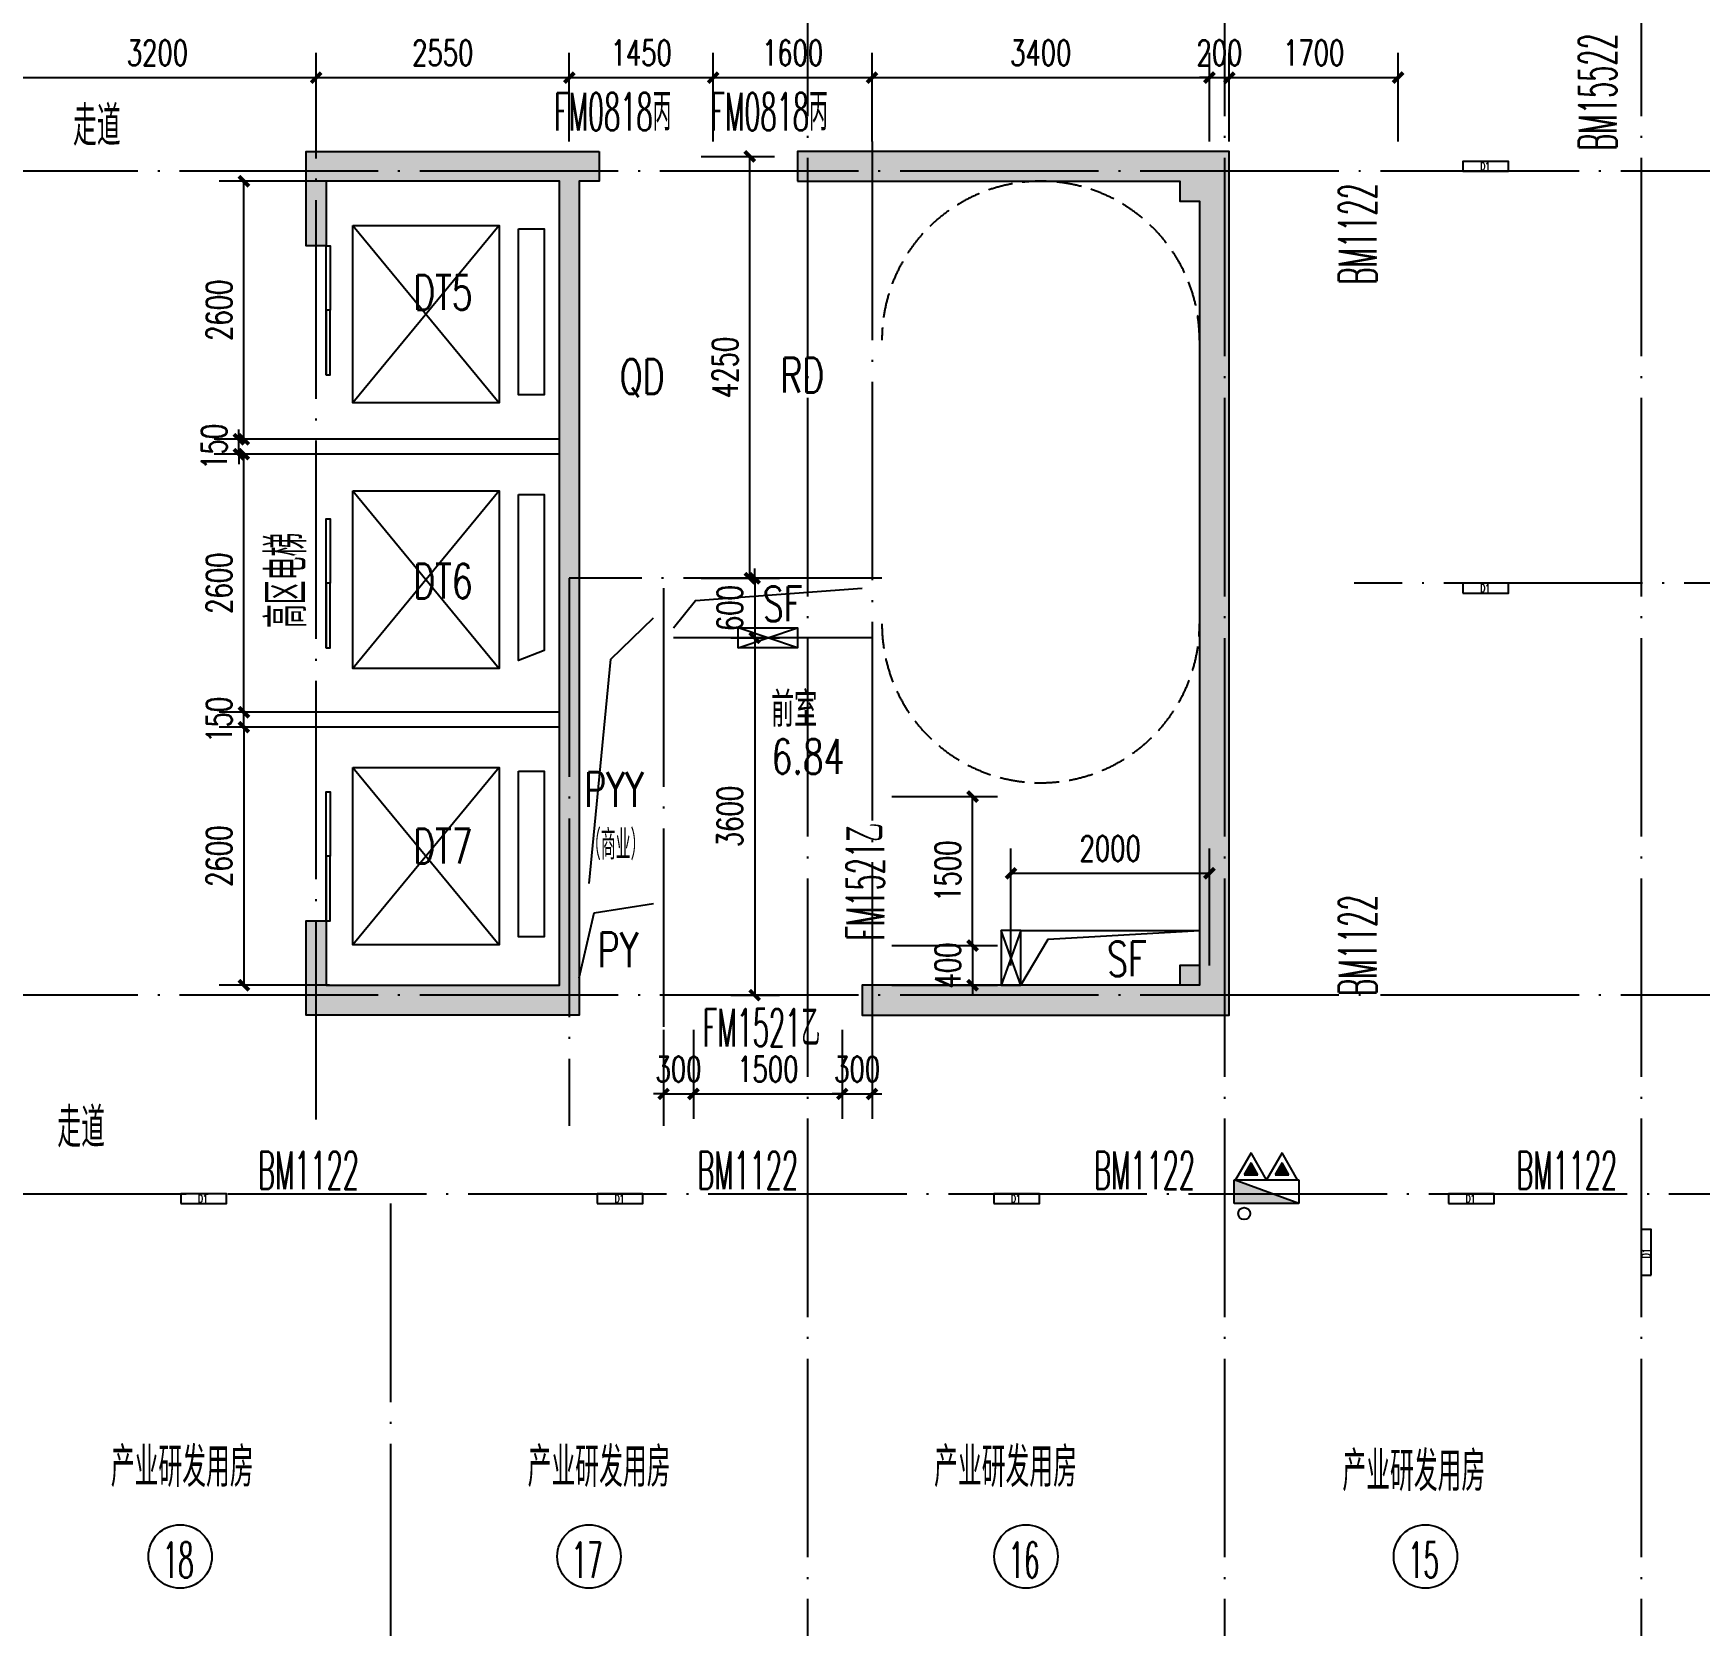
# Model space of a CAD drawing. Extents: x 1980812 to 2578970, y -669191 to 284498.
# Drawn here: x 2020566 to 2037356, y -249983 to -233941 of the extents above; entities that cross this region are included whole.
import ezdxf
from ezdxf.enums import TextEntityAlignment as Align

# ---------------------------------------------------------------- set-up
doc = ezdxf.new("R2010")
doc.units = 0
doc.header["$LTSCALE"] = 1000
doc.header["$MEASUREMENT"] = 0
doc.linetypes.add('DASH', pattern=[0.35, 0.25, -0.1])
doc.linetypes.add('DOTE', pattern=[2.42, 2, -0.2, 0.02, -0.2])
for name, color, linetype in [('0-文字（防火门)', 22, 'Continuous'), ('COLU', 6, 'Continuous'), ('COLU_HATCH', 251, 'Continuous'), ('DIM_SYMB', 3, 'Continuous'), ('dote', 1, 'DOTE'), ('DQ-L', 2, 'Continuous'), ('DQ2', 2, 'Continuous'), ('EQUIP_地漏', 255, 'Continuous'), ('EQUIP_消火栓', 255, 'Continuous'), ('STAIR', 2, 'Continuous'), ('VALVE_喷淋', 255, 'Continuous'), ('VPIPE-消防', 20, 'Continuous'), ('WINDOW', 2, 'Continuous'), ('房号', 231, 'Continuous'), ('房间名称', 7, 'Continuous'), ('看线', 66, 'Continuous'), ('空线', 3, 'Continuous'), ('详细尺寸', 11, 'Continuous'), ('详细标注', 231, 'Continuous'), ('门窗编号', 56, 'Continuous'), ('门窗编号（回迁图纸）', 56, 'Continuous')]:
    doc.layers.add(name, color=color, linetype=linetype)
doc.styles.add('_TCH_DIM_T3', font='SIMPLEX', dxfattribs={"width": 0.705882, "bigfont": 'GBCBIG'})
doc.styles.add('D8', font='txtw.shx', dxfattribs={"width": 0.7, "bigfont": 'hztxtw.shx'})
doc.styles.add('HZF', font='ROMANS2', dxfattribs={"width": 0.7, "bigfont": 'HZDF2'})
doc.styles.add('HZTXTW', font='txtw.shx', dxfattribs={"width": 0.6, "bigfont": 'hztxtw.shx'})
doc.dimstyles.new('_TCH_ARCH&&100', dxfattribs={"dimtxt": 255, "dimasz": 100, "dimexe": 250, "dimexo": 300, "dimgap": 122.5, "dimtad": 1, "dimdec": 0, "dimzin": 0, "dimdsep": 46, "dimtxsty": '_TCH_DIM_T3', "dimblk": 'ARCHTICK', "dimcen": 0.09, "dimclrt": 7, "dimazin": 2, "dimtfac": 1, "dimtdec": 0, "dimtix": 1, "dimtmove": 2, "dimatfit": 3, "dimfxl": 1, "dimtolj": 1, "dimtzin": 0, "dimarcsym": 0})

# ---------------------------------------------------------------- blocks, each defined once
blk = doc.blocks.new('_ArchTick')
at = {"color": 0, "linetype": 'ByBlock', "const_width": 0.4}
blk.add_lwpolyline([(-0.5, -0.5), (0.5, 0.5)], dxfattribs=at)
blk = doc.blocks.new('*D1411')
at = {"layer": 'Defpoints', "color": 0, "transparency": 16777216}
for p in [(-625, 6844), (-3825, 5900), (-625, 5900)]:
    blk.add_point(p, dxfattribs=at)
at = {"layer": '详细标注', "color": 0, "lineweight": -2, "transparency": 16777216}
for p, q in [((-3825, 6200), (-3825, 7094)), ((-625, 6200), (-625, 7094)), ((-3825, 6844), (-625, 6844))]:
    blk.add_line(p, q, dxfattribs=at)
at = {"layer": '详细标注', "color": 0, "lineweight": -2, "transparency": 16777216, "xscale": 100, "yscale": 100, "zscale": 100, "rotation": 180}
blk.add_blockref('_ArchTick', (-3825, 6844), dxfattribs=at)
at = {"layer": '详细标注', "color": 0, "lineweight": -2, "transparency": 16777216, "xscale": 100, "yscale": 100, "zscale": 100}
blk.add_blockref('_ArchTick', (-625, 6844), dxfattribs=at)
at = {"layer": '详细标注', "color": 7, "transparency": 16777216, "insert": (-2225, 7094), "char_height": 255, "attachment_point": 5, "style": '_TCH_DIM_T3'}
blk.add_mtext('\\A1;3200', dxfattribs=at)
blk = doc.blocks.new('*D1412')
at = {"layer": 'Defpoints', "color": 0, "transparency": 16777216}
for p in [(1925, 6844), (-625, 5900), (1925, 5900)]:
    blk.add_point(p, dxfattribs=at)
at = {"layer": '详细标注', "color": 0, "lineweight": -2, "transparency": 16777216}
for p, q in [((-625, 6200), (-625, 7094)), ((1925, 6200), (1925, 7094)), ((-625, 6844), (1925, 6844))]:
    blk.add_line(p, q, dxfattribs=at)
at = {"layer": '详细标注', "color": 0, "lineweight": -2, "transparency": 16777216, "xscale": 100, "yscale": 100, "zscale": 100, "rotation": 180}
blk.add_blockref('_ArchTick', (-625, 6844), dxfattribs=at)
at = {"layer": '详细标注', "color": 0, "lineweight": -2, "transparency": 16777216, "xscale": 100, "yscale": 100, "zscale": 100}
blk.add_blockref('_ArchTick', (1925, 6844), dxfattribs=at)
at = {"layer": '详细标注', "color": 7, "transparency": 16777216, "insert": (650, 7094), "char_height": 255, "attachment_point": 5, "style": '_TCH_DIM_T3'}
blk.add_mtext('\\A1;2550', dxfattribs=at)
blk = doc.blocks.new('*D1413')
at = {"layer": 'Defpoints', "color": 0, "transparency": 16777216}
for p in [(3375, 6844), (1925, 5900), (3375, 5900)]:
    blk.add_point(p, dxfattribs=at)
at = {"layer": '详细标注', "color": 0, "lineweight": -2, "transparency": 16777216}
for p, q in [((1925, 6200), (1925, 7094)), ((3375, 6200), (3375, 7094)), ((1925, 6844), (3375, 6844))]:
    blk.add_line(p, q, dxfattribs=at)
at = {"layer": '详细标注', "color": 0, "lineweight": -2, "transparency": 16777216, "xscale": 100, "yscale": 100, "zscale": 100, "rotation": 180}
blk.add_blockref('_ArchTick', (1925, 6844), dxfattribs=at)
at = {"layer": '详细标注', "color": 0, "lineweight": -2, "transparency": 16777216, "xscale": 100, "yscale": 100, "zscale": 100}
blk.add_blockref('_ArchTick', (3375, 6844), dxfattribs=at)
at = {"layer": '详细标注', "color": 7, "transparency": 16777216, "insert": (2650, 7094), "char_height": 255, "attachment_point": 5, "style": '_TCH_DIM_T3'}
blk.add_mtext('\\A1;1450', dxfattribs=at)
blk = doc.blocks.new('*D1414')
at = {"layer": 'Defpoints', "color": 0, "transparency": 16777216}
for p in [(4975, 6844), (3375, 5900), (4975, 5900)]:
    blk.add_point(p, dxfattribs=at)
at = {"layer": '详细标注', "color": 0, "lineweight": -2, "transparency": 16777216}
for p, q in [((3375, 6200), (3375, 7094)), ((4975, 6200), (4975, 7094)), ((3375, 6844), (4975, 6844))]:
    blk.add_line(p, q, dxfattribs=at)
at = {"layer": '详细标注', "color": 0, "lineweight": -2, "transparency": 16777216, "xscale": 100, "yscale": 100, "zscale": 100, "rotation": 180}
blk.add_blockref('_ArchTick', (3375, 6844), dxfattribs=at)
at = {"layer": '详细标注', "color": 0, "lineweight": -2, "transparency": 16777216, "xscale": 100, "yscale": 100, "zscale": 100}
blk.add_blockref('_ArchTick', (4975, 6844), dxfattribs=at)
at = {"layer": '详细标注', "color": 7, "transparency": 16777216, "insert": (4175, 7094), "char_height": 255, "attachment_point": 5, "style": '_TCH_DIM_T3'}
blk.add_mtext('\\A1;1600', dxfattribs=at)
blk = doc.blocks.new('*D1415')
at = {"layer": 'Defpoints', "color": 0, "transparency": 16777216}
for p in [(8375, 6844), (4975, 5900), (8375, 5900)]:
    blk.add_point(p, dxfattribs=at)
at = {"layer": '详细标注', "color": 0, "lineweight": -2, "transparency": 16777216}
for p, q in [((4975, 6200), (4975, 7094)), ((8375, 6200), (8375, 7094)), ((4975, 6844), (8375, 6844))]:
    blk.add_line(p, q, dxfattribs=at)
at = {"layer": '详细标注', "color": 0, "lineweight": -2, "transparency": 16777216, "xscale": 100, "yscale": 100, "zscale": 100, "rotation": 180}
blk.add_blockref('_ArchTick', (4975, 6844), dxfattribs=at)
at = {"layer": '详细标注', "color": 0, "lineweight": -2, "transparency": 16777216, "xscale": 100, "yscale": 100, "zscale": 100}
blk.add_blockref('_ArchTick', (8375, 6844), dxfattribs=at)
at = {"layer": '详细标注', "color": 7, "transparency": 16777216, "insert": (6675, 7094), "char_height": 255, "attachment_point": 5, "style": '_TCH_DIM_T3'}
blk.add_mtext('\\A1;3400', dxfattribs=at)
blk = doc.blocks.new('*D1416')
at = {"layer": 'Defpoints', "color": 0, "transparency": 16777216}
for p in [(8575, 6844), (8375, 5900), (8575, 5900)]:
    blk.add_point(p, dxfattribs=at)
at = {"layer": '详细标注', "color": 0, "lineweight": -2, "transparency": 16777216}
for p, q in [((8375, 6200), (8375, 7094)), ((8575, 6200), (8575, 7094)), ((8375, 6844), (8275, 6844)), ((8375, 6844), (8575, 6844)), ((8575, 6844), (8675, 6844))]:
    blk.add_line(p, q, dxfattribs=at)
at = {"layer": '详细标注', "color": 0, "lineweight": -2, "transparency": 16777216, "xscale": 100, "yscale": 100, "zscale": 100}
blk.add_blockref('_ArchTick', (8375, 6844), dxfattribs=at)
at = {"layer": '详细标注', "color": 0, "lineweight": -2, "transparency": 16777216, "xscale": 100, "yscale": 100, "zscale": 100, "rotation": 180}
blk.add_blockref('_ArchTick', (8575, 6844), dxfattribs=at)
at = {"layer": '详细标注', "color": 7, "transparency": 16777216, "insert": (8475, 7094), "char_height": 255, "attachment_point": 5, "style": '_TCH_DIM_T3'}
blk.add_mtext('\\A1;200', dxfattribs=at)
blk = doc.blocks.new('*D1417')
at = {"layer": 'Defpoints', "color": 0, "transparency": 16777216}
for p in [(10275, 6844), (8575, 5900), (10275, 5900)]:
    blk.add_point(p, dxfattribs=at)
at = {"layer": '详细标注', "color": 0, "lineweight": -2, "transparency": 16777216}
for p, q in [((8575, 6200), (8575, 7094)), ((10275, 6200), (10275, 7094)), ((8575, 6844), (10275, 6844))]:
    blk.add_line(p, q, dxfattribs=at)
at = {"layer": '详细标注', "color": 0, "lineweight": -2, "transparency": 16777216, "xscale": 100, "yscale": 100, "zscale": 100, "rotation": 180}
blk.add_blockref('_ArchTick', (8575, 6844), dxfattribs=at)
at = {"layer": '详细标注', "color": 0, "lineweight": -2, "transparency": 16777216, "xscale": 100, "yscale": 100, "zscale": 100}
blk.add_blockref('_ArchTick', (10275, 6844), dxfattribs=at)
at = {"layer": '详细标注', "color": 7, "transparency": 16777216, "insert": (9425, 7094), "char_height": 255, "attachment_point": 5, "style": '_TCH_DIM_T3'}
blk.add_mtext('\\A1;1700', dxfattribs=at)
blk = doc.blocks.new('*D1421')
at = {"layer": 'Defpoints', "color": 0, "transparency": 16777216}
for p in [(2954, 6050), (3744, 6050), (2954, 1800)]:
    blk.add_point(p, dxfattribs=at)
at = {"layer": '详细标注', "color": 0, "lineweight": -2, "transparency": 16777216}
for p, q in [((3254, 6050), (3994, 6050)), ((3744, 1800), (3744, 6050)), ((3254, 1800), (3994, 1800))]:
    blk.add_line(p, q, dxfattribs=at)
at = {"layer": '详细标注', "color": 0, "lineweight": -2, "transparency": 16777216, "xscale": 100, "yscale": 100, "zscale": 100}
for p, rotation in [((3744, 6050), 90), ((3744, 1800), 270)]:
    blk.add_blockref('_ArchTick', p, dxfattribs=dict(at, rotation=rotation))
at = {"layer": '详细标注', "color": 7, "transparency": 16777216, "insert": (3494, 3925), "char_height": 255, "attachment_point": 5, "rotation": 90, "style": '_TCH_DIM_T3'}
blk.add_mtext('\\A1;4250', dxfattribs=at)
blk = doc.blocks.new('*D1422')
at = {"layer": 'Defpoints', "color": 0, "transparency": 16777216}
for p in [(3254, 1800), (3254, 1200), (3793, 1200)]:
    blk.add_point(p, dxfattribs=at)
at = {"layer": '详细标注', "color": 0, "lineweight": -2, "transparency": 16777216}
for p, q in [((3793, 1800), (3793, 1900)), ((3554, 1800), (4043, 1800)), ((3793, 1800), (3793, 1200)), ((3554, 1200), (4043, 1200)), ((3793, 1200), (3793, 1100))]:
    blk.add_line(p, q, dxfattribs=at)
at = {"layer": '详细标注', "color": 0, "lineweight": -2, "transparency": 16777216, "xscale": 100, "yscale": 100, "zscale": 100}
for p, rotation in [((3793, 1800), 270), ((3793, 1200), 90)]:
    blk.add_blockref('_ArchTick', p, dxfattribs=dict(at, rotation=rotation))
at = {"layer": '详细标注', "color": 7, "transparency": 16777216, "insert": (3543, 1500), "char_height": 255, "attachment_point": 5, "rotation": 90, "style": '_TCH_DIM_T3'}
blk.add_mtext('\\A1;600', dxfattribs=at)
blk = doc.blocks.new('*D1423')
at = {"layer": 'Defpoints', "color": 0, "transparency": 16777216}
for p in [(3254, 1200), (3254, -2400), (3793, -2400)]:
    blk.add_point(p, dxfattribs=at)
at = {"layer": '详细标注', "color": 0, "lineweight": -2, "transparency": 16777216}
for p, q in [((3554, 1200), (4043, 1200)), ((3793, 1200), (3793, -2400)), ((3554, -2400), (4043, -2400))]:
    blk.add_line(p, q, dxfattribs=at)
at = {"layer": '详细标注', "color": 0, "lineweight": -2, "transparency": 16777216, "xscale": 100, "yscale": 100, "zscale": 100}
for p, rotation in [((3793, 1200), 90), ((3793, -2400), 270)]:
    blk.add_blockref('_ArchTick', p, dxfattribs=dict(at, rotation=rotation))
at = {"layer": '详细标注', "color": 7, "transparency": 16777216, "insert": (3543, -600), "char_height": 255, "attachment_point": 5, "rotation": 90, "style": '_TCH_DIM_T3'}
blk.add_mtext('\\A1;3600', dxfattribs=at)
blk = doc.blocks.new('*D1424')
at = {"layer": 'Defpoints', "color": 0, "transparency": 16777216}
for p in [(-191, 300), (-1354, -2300), (-191, -2300)]:
    blk.add_point(p, dxfattribs=at)
at = {"layer": '详细标注', "color": 0, "lineweight": -2, "transparency": 16777216}
for p, q in [((-491, 300), (-1604, 300)), ((-1354, 300), (-1354, -2300)), ((-491, -2300), (-1604, -2300))]:
    blk.add_line(p, q, dxfattribs=at)
at = {"layer": '详细标注', "color": 0, "lineweight": -2, "transparency": 16777216, "xscale": 100, "yscale": 100, "zscale": 100}
for p, rotation in [((-1354, 300), 90), ((-1354, -2300), 270)]:
    blk.add_blockref('_ArchTick', p, dxfattribs=dict(at, rotation=rotation))
at = {"layer": '详细标注', "color": 7, "transparency": 16777216, "insert": (-1604, -1000), "char_height": 255, "attachment_point": 5, "rotation": 90, "style": '_TCH_DIM_T3'}
blk.add_mtext('\\A1;2600', dxfattribs=at)
blk = doc.blocks.new('*D1425')
at = {"layer": 'Defpoints', "color": 0, "transparency": 16777216}
for p in [(-1354, 450), (-191, 450), (-191, 300)]:
    blk.add_point(p, dxfattribs=at)
at = {"layer": '详细标注', "color": 0, "lineweight": -2, "transparency": 16777216}
for p, q in [((-1354, 450), (-1354, 550)), ((-491, 450), (-1604, 450)), ((-1354, 300), (-1354, 450)), ((-491, 300), (-1604, 300)), ((-1354, 300), (-1354, 200))]:
    blk.add_line(p, q, dxfattribs=at)
at = {"layer": '详细标注', "color": 0, "lineweight": -2, "transparency": 16777216, "xscale": 100, "yscale": 100, "zscale": 100}
for p, rotation in [((-1354, 450), 270), ((-1354, 300), 90)]:
    blk.add_blockref('_ArchTick', p, dxfattribs=dict(at, rotation=rotation))
at = {"layer": '详细标注', "color": 7, "transparency": 16777216, "insert": (-1604, 375), "char_height": 255, "attachment_point": 5, "rotation": 90, "style": '_TCH_DIM_T3'}
blk.add_mtext('\\A1;150', dxfattribs=at)
blk = doc.blocks.new('*D1426')
at = {"layer": 'Defpoints', "color": 0, "transparency": 16777216}
for p in [(-1354, 3050), (-191, 3050), (-191, 450)]:
    blk.add_point(p, dxfattribs=at)
at = {"layer": '详细标注', "color": 0, "lineweight": -2, "transparency": 16777216}
for p, q in [((-491, 3050), (-1604, 3050)), ((-1354, 450), (-1354, 3050)), ((-491, 450), (-1604, 450))]:
    blk.add_line(p, q, dxfattribs=at)
at = {"layer": '详细标注', "color": 0, "lineweight": -2, "transparency": 16777216, "xscale": 100, "yscale": 100, "zscale": 100}
for p, rotation in [((-1354, 3050), 90), ((-1354, 450), 270)]:
    blk.add_blockref('_ArchTick', p, dxfattribs=dict(at, rotation=rotation))
at = {"layer": '详细标注', "color": 7, "transparency": 16777216, "insert": (-1604, 1750), "char_height": 255, "attachment_point": 5, "rotation": 90, "style": '_TCH_DIM_T3'}
blk.add_mtext('\\A1;2600', dxfattribs=at)
blk = doc.blocks.new('*D1427')
at = {"layer": 'Defpoints', "color": 0, "transparency": 16777216}
for p in [(-1404, 3200), (-191, 3200), (-191, 3050)]:
    blk.add_point(p, dxfattribs=at)
at = {"layer": '详细标注', "color": 0, "lineweight": -2, "transparency": 16777216}
for p, q in [((-491, 3200), (-1654, 3200)), ((-1404, 3200), (-1404, 3300)), ((-1404, 3050), (-1404, 3200)), ((-491, 3050), (-1654, 3050)), ((-1404, 3050), (-1404, 2950))]:
    blk.add_line(p, q, dxfattribs=at)
at = {"layer": '详细标注', "color": 0, "lineweight": -2, "transparency": 16777216, "xscale": 100, "yscale": 100, "zscale": 100}
for p, rotation in [((-1404, 3200), 270), ((-1404, 3050), 90)]:
    blk.add_blockref('_ArchTick', p, dxfattribs=dict(at, rotation=rotation))
at = {"layer": '详细标注', "color": 7, "transparency": 16777216, "insert": (-1654, 3125), "char_height": 255, "attachment_point": 5, "rotation": 90, "style": '_TCH_DIM_T3'}
blk.add_mtext('\\A1;150', dxfattribs=at)
blk = doc.blocks.new('*D1428')
at = {"layer": 'Defpoints', "color": 0, "transparency": 16777216}
for p in [(-1354, 5800), (-191, 5800), (-191, 3200)]:
    blk.add_point(p, dxfattribs=at)
at = {"layer": '详细标注', "color": 0, "lineweight": -2, "transparency": 16777216}
for p, q in [((-491, 5800), (-1604, 5800)), ((-1354, 3200), (-1354, 5800)), ((-491, 3200), (-1604, 3200))]:
    blk.add_line(p, q, dxfattribs=at)
at = {"layer": '详细标注', "color": 0, "lineweight": -2, "transparency": 16777216, "xscale": 100, "yscale": 100, "zscale": 100}
for p, rotation in [((-1354, 5800), 90), ((-1354, 3200), 270)]:
    blk.add_blockref('_ArchTick', p, dxfattribs=dict(at, rotation=rotation))
at = {"layer": '详细标注', "color": 7, "transparency": 16777216, "insert": (-1604, 4500), "char_height": 255, "attachment_point": 5, "rotation": 90, "style": '_TCH_DIM_T3'}
blk.add_mtext('\\A1;2600', dxfattribs=at)
blk = doc.blocks.new('*D1429')
at = {"layer": 'Defpoints', "color": 0, "transparency": 16777216}
for p in [(4875, -400), (5988, -400), (4875, -1900)]:
    blk.add_point(p, dxfattribs=at)
at = {"layer": '详细标注', "color": 0, "lineweight": -2, "transparency": 16777216}
for p, q in [((5175, -400), (6238, -400)), ((5988, -1900), (5988, -400)), ((5175, -1900), (6238, -1900))]:
    blk.add_line(p, q, dxfattribs=at)
at = {"layer": '详细标注', "color": 0, "lineweight": -2, "transparency": 16777216, "xscale": 100, "yscale": 100, "zscale": 100}
for p, rotation in [((5988, -400), 90), ((5988, -1900), 270)]:
    blk.add_blockref('_ArchTick', p, dxfattribs=dict(at, rotation=rotation))
at = {"layer": '详细标注', "color": 7, "transparency": 16777216, "insert": (5738, -1150), "char_height": 255, "attachment_point": 5, "rotation": 90, "style": '_TCH_DIM_T3'}
blk.add_mtext('\\A1;1500', dxfattribs=at)
blk = doc.blocks.new('*D1430')
at = {"layer": 'Defpoints', "color": 0, "transparency": 16777216}
for p in [(4875, -1900), (4875, -2300), (5988, -2300)]:
    blk.add_point(p, dxfattribs=at)
at = {"layer": '详细标注', "color": 0, "lineweight": -2, "transparency": 16777216}
for p, q in [((5988, -1900), (5988, -1800)), ((5175, -1900), (6238, -1900)), ((5988, -1900), (5988, -2300)), ((5175, -2300), (6238, -2300)), ((5988, -2300), (5988, -2400))]:
    blk.add_line(p, q, dxfattribs=at)
at = {"layer": '详细标注', "color": 0, "lineweight": -2, "transparency": 16777216, "xscale": 100, "yscale": 100, "zscale": 100}
for p, rotation in [((5988, -1900), 270), ((5988, -2300), 90)]:
    blk.add_blockref('_ArchTick', p, dxfattribs=dict(at, rotation=rotation))
at = {"layer": '详细标注', "color": 7, "transparency": 16777216, "insert": (5738, -2100), "char_height": 255, "attachment_point": 5, "rotation": 90, "style": '_TCH_DIM_T3'}
blk.add_mtext('\\A1;400', dxfattribs=at)
blk = doc.blocks.new('*D1431')
at = {"layer": 'Defpoints', "color": 0, "transparency": 16777216}
for p in [(2875, -2450), (3175, -2450), (3175, -3395)]:
    blk.add_point(p, dxfattribs=at)
at = {"layer": '详细标注', "color": 0, "lineweight": -2, "transparency": 16777216}
for p, q in [((2875, -2750), (2875, -3645)), ((3175, -2750), (3175, -3645)), ((2875, -3395), (2775, -3395)), ((2875, -3395), (3175, -3395)), ((3175, -3395), (3275, -3395))]:
    blk.add_line(p, q, dxfattribs=at)
at = {"layer": '详细标注', "color": 0, "lineweight": -2, "transparency": 16777216, "xscale": 100, "yscale": 100, "zscale": 100}
blk.add_blockref('_ArchTick', (2875, -3395), dxfattribs=at)
at = {"layer": '详细标注', "color": 0, "lineweight": -2, "transparency": 16777216, "xscale": 100, "yscale": 100, "zscale": 100, "rotation": 180}
blk.add_blockref('_ArchTick', (3175, -3395), dxfattribs=at)
at = {"layer": '详细标注', "color": 7, "transparency": 16777216, "insert": (3025, -3145), "char_height": 255, "attachment_point": 5, "style": '_TCH_DIM_T3'}
blk.add_mtext('\\A1;300', dxfattribs=at)
blk = doc.blocks.new('*D1432')
at = {"layer": 'Defpoints', "color": 0, "transparency": 16777216}
for p in [(3175, -2450), (4675, -2450), (4675, -3395)]:
    blk.add_point(p, dxfattribs=at)
at = {"layer": '详细标注', "color": 0, "lineweight": -2, "transparency": 16777216}
for p, q in [((3175, -2750), (3175, -3645)), ((4675, -2750), (4675, -3645)), ((3175, -3395), (4675, -3395))]:
    blk.add_line(p, q, dxfattribs=at)
at = {"layer": '详细标注', "color": 0, "lineweight": -2, "transparency": 16777216, "xscale": 100, "yscale": 100, "zscale": 100, "rotation": 180}
blk.add_blockref('_ArchTick', (3175, -3395), dxfattribs=at)
at = {"layer": '详细标注', "color": 0, "lineweight": -2, "transparency": 16777216, "xscale": 100, "yscale": 100, "zscale": 100}
blk.add_blockref('_ArchTick', (4675, -3395), dxfattribs=at)
at = {"layer": '详细标注', "color": 7, "transparency": 16777216, "insert": (3925, -3145), "char_height": 255, "attachment_point": 5, "style": '_TCH_DIM_T3'}
blk.add_mtext('\\A1;1500', dxfattribs=at)
blk = doc.blocks.new('*D1433')
at = {"layer": 'Defpoints', "color": 0, "transparency": 16777216}
for p in [(4675, -2450), (4975, -2450), (4975, -3395)]:
    blk.add_point(p, dxfattribs=at)
at = {"layer": '详细标注', "color": 0, "lineweight": -2, "transparency": 16777216}
for p, q in [((4675, -2750), (4675, -3645)), ((4975, -2750), (4975, -3645)), ((4675, -3395), (4575, -3395)), ((4675, -3395), (4975, -3395)), ((4975, -3395), (5075, -3395))]:
    blk.add_line(p, q, dxfattribs=at)
at = {"layer": '详细标注', "color": 0, "lineweight": -2, "transparency": 16777216, "xscale": 100, "yscale": 100, "zscale": 100}
blk.add_blockref('_ArchTick', (4675, -3395), dxfattribs=at)
at = {"layer": '详细标注', "color": 0, "lineweight": -2, "transparency": 16777216, "xscale": 100, "yscale": 100, "zscale": 100, "rotation": 180}
blk.add_blockref('_ArchTick', (4975, -3395), dxfattribs=at)
at = {"layer": '详细标注', "color": 7, "transparency": 16777216, "insert": (4825, -3145), "char_height": 255, "attachment_point": 5, "style": '_TCH_DIM_T3'}
blk.add_mtext('\\A1;300', dxfattribs=at)
blk = doc.blocks.new('*D1434')
at = {"layer": 'Defpoints', "color": 0, "transparency": 16777216}
for p in [(8375, -1172), (6375, -2400), (8375, -2400)]:
    blk.add_point(p, dxfattribs=at)
at = {"layer": '详细标注', "color": 0, "lineweight": -2, "transparency": 16777216}
for p, q in [((6375, -2100), (6375, -922)), ((8375, -2100), (8375, -922)), ((6375, -1172), (8375, -1172))]:
    blk.add_line(p, q, dxfattribs=at)
at = {"layer": '详细标注', "color": 0, "lineweight": -2, "transparency": 16777216, "xscale": 100, "yscale": 100, "zscale": 100, "rotation": 180}
blk.add_blockref('_ArchTick', (6375, -1172), dxfattribs=at)
at = {"layer": '详细标注', "color": 0, "lineweight": -2, "transparency": 16777216, "xscale": 100, "yscale": 100, "zscale": 100}
blk.add_blockref('_ArchTick', (8375, -1172), dxfattribs=at)
at = {"layer": '详细标注', "color": 7, "transparency": 16777216, "insert": (7375, -922), "char_height": 255, "attachment_point": 5, "style": '_TCH_DIM_T3'}
blk.add_mtext('\\A1;2000', dxfattribs=at)
blk = doc.blocks.new('A$C63E13691')
at = {"layer": 'WINDOW'}
for p, q in [((0, -1950), (0, -650)), ((0, -4700), (0, -3400)), ((0, -7450), (0, -6150))]:
    blk.add_line(p, q, dxfattribs=at)
for points in [[(-41, -1300), (0, -1300), (0, -650), (-41, -650)], [(-41, -1300), (0, -1300), (0, -1950), (-41, -1950)], [(-41, -4050), (0, -4050), (0, -3400), (-41, -3400)], [(-41, -4050), (0, -4050), (0, -4700), (-41, -4700)], [(-41, -6800), (0, -6800), (0, -6150), (-41, -6150)], [(-41, -6800), (0, -6800), (0, -7450), (-41, -7450)]]:
    blk.add_lwpolyline(points, close=True, dxfattribs=at)
blk = doc.blocks.new('A$C18E54BEC')
at = {"layer": '房号'}
for centre in [(25379, -21655), (29498, -21655), (33902, -21655), (37926, -21655)]:
    blk.add_circle(centre, 320, dxfattribs=at)
at = {"layer": '房号', "style": 'HZTXTW', "width": 0.506757}
for s, p in [('18', (25204, -21869)), ('17', (29323, -21869)), ('16', (33727, -21869)), ('15', (37751, -21869))]:
    blk.add_text(s, height=358.4, dxfattribs=at).set_placement(p)
blk = doc.blocks.new('A$C1FE24B19')
at = {"layer": '房间名称', "style": 'HZTXTW', "width": 0.6}
for p in [(25400, -20754), (29600, -20754), (33695, -20754), (37809, -20796)]:
    blk.add_text('产业研发用房', height=400, rotation=0.0006, dxfattribs=at).set_placement(p, align=Align.MIDDLE_CENTER)
blk = doc.blocks.new('A$C6EFC6619')
at = {"layer": 'dote'}
blk.add_line((6500, -18000), (53206.2, -18000), dxfattribs=at)
blk = doc.blocks.new('18~23层墙柱')
at = {"layer": 'COLU_HATCH'}
h = blk.add_hatch(color=256, dxfattribs=at)
h.dxf.hatch_style = 1
h.paths.add_polyline_path([(26650, 15800), (26650, 14850), (26850, 14850), (26850, 15500), (29600, 15500), (29600, 15800)])
h = blk.add_hatch(color=256, dxfattribs=at)
h.dxf.hatch_style = 1
h.paths.add_polyline_path([(31600, 15500), (35450, 15500), (35450, 15300), (35650, 15300), (35650, 7600), (35450, 7600), (35450, 7400), (32250, 7400), (32250, 7100), (35950, 7100), (35950, 15800), (31600, 15800)])
h = blk.add_hatch(color=256, dxfattribs=at)
h.dxf.hatch_style = 1
h.paths.add_polyline_path([(29400, 15500), (29400, 7400), (29200, 7400), (29200, 15500)])
h = blk.add_hatch(color=256, dxfattribs=at)
h.dxf.hatch_style = 1
h.paths.add_polyline_path([(26650, 7100), (26650, 8050), (26850, 8050), (26850, 7400), (29400, 7400), (29400, 7100)])
at = {"layer": 'COLU'}
for points in [[(29600, 15800), (29600, 15500), (29400, 15500), (29400, 7400), (29400, 7400), (29400, 7100), (26650, 7100), (26650, 8050), (26850, 8050), (26850, 7400), (29200, 7400), (29200, 15500), (26850, 15500), (26850, 14850), (26650, 14850), (26650, 15800)], [(31600, 15500), (35450, 15500), (35450, 15300), (35650, 15300), (35650, 7600), (35450, 7600), (35450, 7400), (32250, 7400), (32250, 7100), (35950, 7100), (35950, 15800), (31600, 15800)]]:
    blk.add_lwpolyline(points, close=True, dxfattribs=at)
blk = doc.blocks.new('灭火器')
at = {"layer": 'VALVE_喷淋'}
for points in [[(-87, 50), (-156, 170), (-225, 50)], [(225, 50), (156, 170), (87, 50)]]:
    blk.add_hatch(color=8, dxfattribs=at).paths.add_polyline_path(points)
at = {"layer": 'EQUIP_消火栓'}
for p, q in [((-156, 270), (-312, 0)), ((-156, 170), (-225, 50)), ((0, 0), (-156, 270)), ((-87, 50), (-156, 170)), ((156, 270), (0, 0)), ((156, 170), (87, 50)), ((312, 0), (156, 270)), ((225, 50), (156, 170)), ((-225, 50), (-87, 50)), ((0, 0), (312, 0)), ((87, 50), (225, 50)), ((-312, 0), (0, 0))]:
    blk.add_line(p, q, dxfattribs=at)
blk = doc.blocks.new('$TwtSys$00000434')
for p, q in [((-0.5, 0.5), (-0.5, -0.5)), ((-0.5, -0.5), (0.5, 0.5)), ((0.5, 0.5), (-0.5, 0.5)), ((0.5, -0.5), (0.5, 0.5)), ((-0.5, -0.5), (0.5, -0.5))]:
    blk.add_line(p, q)
blk.add_solid([(0.5, -0.5), (0.5, 0.5), (-0.5, -0.5)])
blk = doc.blocks.new('A$C2E4B453C')
at = {"layer": 'VPIPE-消防', "linetype": 'Continuous'}
blk.add_circle((36100, -18200), 60, dxfattribs=at)
at = {"layer": 'EQUIP_消火栓'}
blk.add_blockref('灭火器', (36325, -17860), dxfattribs=at)
at = {"layer": 'EQUIP_消火栓', "xscale": -650.0000000000002, "yscale": 240, "zscale": 650.0000000000002, "rotation": 1.571400130018219e-06}
blk.add_blockref('$TwtSys$00000434', (36325, -17980), dxfattribs=at)
blk = doc.blocks.new('DQ-EL-D1')
at = {"layer": 'DQ2'}
blk.add_lwpolyline([(-230, -50), (230, -50), (230, 50), (-230, 50)], close=True, dxfattribs=at)
at = {"layer": 'DQ2', "style": 'D8', "width": 0.7}
blk.add_text('D1', height=80, dxfattribs=at).set_placement((-8, 0), align=Align.MIDDLE)
blk = doc.blocks.new('A$C59A97BA9')
at = {"layer": 'DQ-L', "rotation": 90}
for p in [(6450, -4887), (40150, -4856), (6450, -18621), (10650, -18605), (40150, -18592)]:
    blk.add_blockref('DQ-EL-D1', p, dxfattribs=at)
at = {"layer": 'DQ-L'}
for p in [(8794, -5650), (13127, -5650), (17168, -5650), (21554, -5650), (25763, -5650), (32640, -5650), (38409, -5650), (8168, -7650), (38534, -7650), (38534, -11900), (8726, -16050), (17247, -18050), (21580, -18050), (25615, -18050), (29812, -18050), (33806, -18050), (38387, -18050)]:
    blk.add_blockref('DQ-EL-D1', p, dxfattribs=at)
blk = doc.blocks.new('sthnsth')
at = {"layer": '门窗编号（回迁图纸）', "style": 'HZTXTW', "width": 0.5}
blk.add_text('BM1122', height=380, dxfattribs=at).set_placement((2008429, 252506))
blk = doc.blocks.new('sshsgrs')
at = {"layer": '门窗编号（回迁图纸）', "style": 'HZTXTW', "width": 0.5}
blk.add_text('BM15522', height=380, dxfattribs=at).set_placement((2000831, 252506))
blk = doc.blocks.new('strhsthst')
at = {"layer": '门窗编号', "rotation": 90}
for name, p in [('sshsgrs', (2289023, -2235953)), ('sthnsth', (2286607, -2244898)), ('sthnsth', (2286607, -2252065))]:
    blk.add_blockref(name, p, dxfattribs=at)
at = {"layer": '门窗编号'}
for p in [(14400, -498091), (18826, -498091), (22824, -498091), (27078, -498091)]:
    blk.add_blockref('sthnsth', p, dxfattribs=at)
blk = doc.blocks.new('核心筒高区卫生间')
at = {"layer": 'DIM_SYMB'}
for p, q in [((6475, -2300), (6275, -1750)), ((6475, -1750), (6275, -2300))]:
    blk.add_line(p, q, dxfattribs=at)
for points in [[(6475, -2300), (6475, -1750), (6275, -1750), (6275, -2300)], [(6475, -1750), (8275, -1750), (8275, -2300), (6475, -2300)]]:
    blk.add_lwpolyline(points, close=True, dxfattribs=at)
at = {"layer": 'dote'}
for p, q in [((-625, -3651.6), (-625, 6515.4)), ((4975, 6200), (4975, -2985.7)), ((1925, 1800), (1925, -3715.1)), ((5075, 1800), (1925, 1800)), ((2875, 1700), (2875, -3715.1)), ((4975, 1200), (2875, 1200))]:
    blk.add_line(p, q, dxfattribs=at)
at = {"layer": 'STAIR', "linetype": 'DASH'}
for centre, start, end in [((6675, 4200), 0, 180), ((6675, 1340), 180, 360)]:
    blk.add_arc(centre, 1600, start, end, dxfattribs=at)
at = {"layer": 'WINDOW', "color": 1}
for p, q in [((1218.9, 5355.7), (-256.4, 3567.3)), ((-256.4, 5355.7), (1218.9, 3567.3)), ((1218.9, 2681), (-256.4, 892.6)), ((-256.4, 2681), (1218.9, 892.6)), ((1218.9, -105.1), (-256.4, -1893.4)), ((-256.4, -105.1), (1218.9, -1893.4))]:
    blk.add_line(p, q, dxfattribs=at)
for points in [[(-256.4, 5355.7), (1218.9, 5355.7), (1218.9, 3567.3), (-256.4, 3567.3)], [(1414.9, 5319), (1672.6, 5319), (1672.6, 3646.9), (1414.9, 3646.9)], [(-256.4, 2681), (1218.9, 2681), (1218.9, 892.6), (-256.4, 892.6)], [(1414.9, 2644.2), (1672.6, 2644.2), (1672.6, 1072.2), (1414.9, 972.2)], [(-256.4, -105.1), (1218.9, -105.1), (1218.9, -1893.4), (-256.4, -1893.4)], [(1414.9, -141.8), (1672.6, -141.8), (1672.6, -1813.8), (1414.9, -1813.8)]]:
    blk.add_lwpolyline(points, close=True, dxfattribs=at)
at = {"layer": '看线'}
for p, q in [((1825, 3200), (-525, 3200)), ((1825, 3050), (-525, 3050)), ((1825, 450), (-525, 450)), ((1825, 300), (-525, 300))]:
    blk.add_line(p, q, dxfattribs=at)
at = {"layer": '空线'}
for p, q in [((3625, 1100), (4225, 1300)), ((4225, 1100), (3625, 1300))]:
    blk.add_line(p, q, dxfattribs=at)
for points in [[(2975, 1300), (3195.9, 1576.9), (4875, 1700)], [(2125, -1275), (2344.6, 986.2), (2775, 1400)], [(2025, -2225), (2176.4, -1571.4), (2775, -1475)], [(6475, -2300), (6749, -1834.4), (8275, -1750)]]:
    blk.add_lwpolyline(points, dxfattribs=at)
blk.add_lwpolyline([(3625, 1300), (4225, 1300), (4225, 1100), (3625, 1100)], close=True, dxfattribs=at)
at = {"layer": '0-文字（防火门)', "style": 'HZTXTW', "width": 0.5}
for s, p in [('FM0818丙', (1770.7, 6310.2, 200)), ('FM0818丙', (3346.2, 6310.2, 200)), ('FM1521乙', (3268.7, -2917))]:
    blk.add_text(s, height=380, dxfattribs=at).set_placement(p)
blk.add_text('FM1521乙', height=380, rotation=90, dxfattribs=at).set_placement((5097.4, -1849.5))
at = {"layer": '房间名称'}
for s, height, style, width, p in [('DT5', 350, 'HZF', 0.7, (652.1, 4680.1)), ('QD', 350, 'HZF', 0.7, (2659.8, 3831.7)), ('RD', 350, 'HZF', 0.7, (4272.3, 3846.2)), ('DT6', 350, 'HZF', 0.7, (652.1, 1771.5)), ('SF', 350, 'HZF', 0.7, (4074.6, 1541.4)), ('前室', 350, 'HZF', 0.7, (4190, 478.9)), ('6.84', 350, 'HZF', 0.7, (4330.6, 3.5)), ('PYY', 350, 'HZF', 0.7, (2376, -326.7)), ('DT7', 350, 'HZF', 0.7, (652.1, -898.5)), ('（商业）', 300, 'HZTXTW', 0.5, (2392.5, -885.4)), ('PY', 350, 'HZF', 0.7, (2417.3, -1942.3)), ('SF', 350, 'HZF', 0.7, (7543.7, -2035))]:
    blk.add_text(s, height=height, dxfattribs=dict(at, style=style, width=width)).set_placement(p, align=Align.MIDDLE_CENTER)
at = {"layer": '详细标注'}
for p1, p2, distance, picture, middle in [((-3825, 5900), (-625, 5900), 943.6, '*D1411', (-2225, 7093.6)), ((-625, 5900), (1925, 5900), 943.6, '*D1412', (650, 7093.6)), ((1925, 5900), (3375, 5900), 943.6, '*D1413', (2650, 7093.6)), ((3375, 5900), (4975, 5900), 943.6, '*D1414', (4175, 7093.6)), ((4975, 5900), (8375, 5900), 943.6, '*D1415', (6675, 7093.6)), ((8375, 5900), (8575, 5900), 943.6, '*D1416', (8475, 7093.6)), ((8575, 5900), (10275, 5900), 943.6, '*D1417', (9425, 7093.6)), ((2954.5, 1800), (2954.5, 6050), -789.5, '*D1421', (3494, 3925)), ((-191.2, 3200), (-191.2, 5800), 1162.5, '*D1428', (-1603.7, 4500)), ((-191.2, 3050), (-191.2, 3200), 1212.5, '*D1427', (-1653.7, 3125)), ((-191.2, 450), (-191.2, 3050), 1162.5, '*D1426', (-1603.7, 1750)), ((3254.5, 1800), (3254.5, 1200), 538.7, '*D1422', (3543.2, 1500)), ((3254.5, 1200), (3254.5, -2400), 538.7, '*D1423', (3543.2, -600)), ((-191.2, 300), (-191.2, 450), 1162.5, '*D1425', (-1603.7, 375)), ((-191.2, 300), (-191.2, -2300), -1162.5, '*D1424', (-1603.7, -1000)), ((4875, -1900), (4875, -400), -1112.7, '*D1429', (5737.7, -1150)), ((6375, -2400), (8375, -2400), 1227.9, '*D1434', (7375, -922.1)), ((4875, -1900), (4875, -2300), 1112.7, '*D1430', (5737.7, -2100)), ((2875, -2450), (3175, -2450), -945.1, '*D1431', (3025, -3145.1)), ((3175, -2450), (4675, -2450), -945.1, '*D1432', (3925, -3145.1)), ((4675, -2450), (4975, -2450), -945.1, '*D1433', (4825, -3145.1))]:
    dim = blk.add_aligned_dim(p1=p1, p2=p2, distance=distance, dimstyle='_TCH_ARCH&&100', dxfattribs=at)
    dim.commit()
    dim.dimension.update_dxf_attribs({"geometry": picture, "text_midpoint": middle})

msp = doc.modelspace()

# ---------------------------------------------------------------- linework, layer by layer
at = {"layer": 'dote'}
for p, q in [((2028366.5, -218254), (2028366.5, -260354.9)), ((2032566.5, -218254), (2032566.5, -259356.2)), ((2036766.5, -218254), (2036766.5, -260354.9)), ((2053079.9, -235331.1), (1988213, -235331.1)), ((2051298, -239481.1), (2033875.2, -239481.1)), ((2053079.9, -243631.1), (1988213, -243631.1)), ((2024166.5, -245731.1), (2024166.5, -258956.7))]:
    msp.add_line(p, q, dxfattribs=at)

# ---------------------------------------------------------------- block references
at = {"layer": 'COLU'}
for name, p in [('18~23层墙柱', (1996666.5, -250931.1)), ('核心筒高区卫生间', (2024041.5, -241231.1))]:
    msp.add_blockref(name, p, dxfattribs=at)
at = {"layer": 'COLU', "xscale": -1}
msp.add_blockref('A$C63E13691', (2023516.5, -235431.1), dxfattribs=at)
at = {"layer": 'DQ-L'}
msp.add_blockref('A$C59A97BA9', (1996666.5, -227631.1), dxfattribs=at)
at = {"layer": 'EQUIP_地漏'}
msp.add_blockref('A$C2E4B453C', (1996666.5, -227631.1), dxfattribs=at)
at = {"layer": '房号'}
msp.add_blockref('A$C18E54BEC', (1996666.5, -227631.1), dxfattribs=at)
at = {"layer": '房间名称'}
msp.add_blockref('A$C1FE24B19', (1996666.5, -227631.1), dxfattribs=at)
at = {"layer": '详细尺寸'}
msp.add_blockref('A$C6EFC6619', (1996666.5, -227631.1), dxfattribs=at)
at = {"layer": '门窗编号（回迁图纸）'}
msp.add_blockref('strhsthst', (0, 0), dxfattribs=at)

# ---------------------------------------------------------------- texts
at = {"layer": '房间名称', "style": 'HZTXTW', "width": 0.6}
for s, rotation, p in [('走道', 0.00057, (2021206.2, -234873.1)), ('高区电梯', 90.00057, (2023116.5, -239452)), ('走道', 0.00057, (2021048.2, -244964.1))]:
    msp.add_text(s, height=400, rotation=rotation, dxfattribs=at).set_placement(p, align=Align.MIDDLE_CENTER)

doc.saveas('drawing.dxf')
